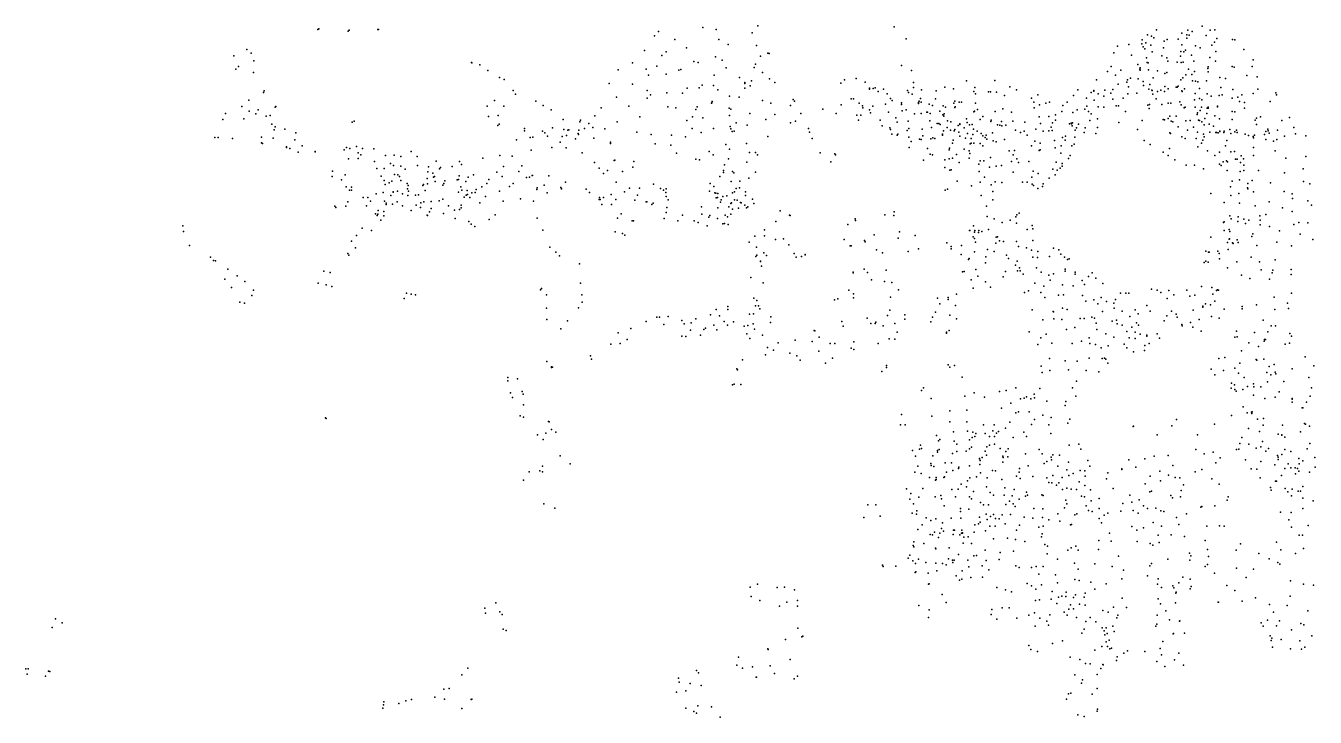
# Model space of a CAD drawing. Header units: millimetres. Extents: x -60275265 to 22802890, y -38578442 to 24337084.
# Drawn here: x -24906378 to -18736378, y -25266304 to -21957304 of the extents above; entities that cross this region are included whole.
import ezdxf

# ---------------------------------------------------------------- set-up
doc = ezdxf.new("R2010")
doc.units = ezdxf.units.MM
doc.header["$MEASUREMENT"] = 0
doc.layers.add('particles', color=7, linetype='Continuous', true_color=0x000000)

msp = doc.modelspace()

# ---------------------------------------------------------------- linework, layer by layer
at = {"layer": 'particles', "color": 93, "true_color": 0x67d435}
for p in [(-21403378, -21957304), (-20750378, -21962304), (-19277378, -21959304), (-23509378, -21974304), (-23504378, -21971304), (-23503378, -21971304), (-23363378, -21982304), (-23359378, -21978304), (-23221378, -21975304), (-23219378, -21975304), (-23219378, -21975304), (-21898378, -22005304), (-21878378, -21985304), (-21801378, -22023304), (-21666378, -21965304), (-21603378, -21974304), (-21590378, -22022304), (-21431378, -21990304), (-20694378, -22020304), (-19564378, -22024304), (-19538378, -22001304), (-19520378, -22007304), (-19509378, -22014304), (-19495378, -21976304), (-19444378, -22023304), (-19391378, -22021304), (-19374378, -21993304), (-19351378, -22017304), (-19350378, -22001304), (-19346378, -21978304), (-19339378, -22002304), (-19324378, -21985304), (-19257378, -22004304), (-19239378, -21978304), (-19217378, -21976304), (-19206378, -22018304), (-19131378, -22022304), (-19120378, -22025304), (-23848378, -22071304), (-23828378, -22088304), (-21946378, -22075304), (-21841378, -22081304), (-21745378, -22063304), (-21545378, -22046304), (-21410378, -22051304), (-21355378, -22088304), (-19700378, -22087304), (-19682378, -22055304), (-19628378, -22047304), (-19565378, -22044304), (-19559378, -22058304), (-19551378, -22068304), (-19546378, -22039304), (-19523378, -22050304), (-19516378, -22081304), (-19462378, -22063304), (-19459378, -22031304), (-19379378, -22080304), (-19374378, -22048304), (-19364378, -22082304), (-19356378, -22073304), (-19309378, -22053304), (-19286378, -22062304), (-19231378, -22049304), (-19218378, -22035304), (-19211378, -22080304), (-19078378, -22071304), (-23911378, -22101304), (-23814378, -22124304), (-22773378, -22133304), (-22771378, -22134304), (-22734378, -22144304), (-22003378, -22135304), (-21862378, -22099304), (-21710378, -22128304), (-21688378, -22132304), (-21605378, -22106304), (-21573378, -22121304), (-21415378, -22140304), (-21390378, -22103304), (-21349378, -22090304), (-20715378, -22147304), (-19615378, -22098304), (-19584378, -22142304), (-19544378, -22111304), (-19540378, -22132304), (-19536378, -22135304), (-19470378, -22101304), (-19446378, -22111304), (-19442378, -22127304), (-19397378, -22131304), (-19380378, -22103304), (-19378378, -22132304), (-19368378, -22131304), (-19328378, -22097304), (-19317378, -22127304), (-19240378, -22109304), (-19213378, -22127304), (-19033378, -22120304), (-23901378, -22165304), (-23888378, -22152304), (-23817378, -22181304), (-22695378, -22171304), (-22640378, -22204304), (-22072378, -22168304), (-21937378, -22165304), (-21926378, -22194304), (-21887378, -22151304), (-21841378, -22189304), (-21781378, -22169304), (-21772378, -22166304), (-21612378, -22193304), (-21555378, -22158304), (-21491378, -22205304), (-21421378, -22157304), (-21380378, -22181304), (-21348378, -22211304), (-20932378, -22210304), (-20668378, -22171304), (-19730378, -22176304), (-19712378, -22152304), (-19692378, -22193304), (-19666378, -22170304), (-19620378, -22207304), (-19583378, -22211304), (-19575378, -22165304), (-19574378, -22170304), (-19573378, -22158304), (-19533378, -22168304), (-19511378, -22206304), (-19490378, -22173304), (-19455378, -22186304), (-19446378, -22181304), (-19370378, -22206304), (-19355378, -22192304), (-19343378, -22164304), (-19326378, -22190304), (-19314378, -22176304), (-19250378, -22162304), (-19248378, -22154304), (-19248378, -22178304), (-19192378, -22204304), (-19166378, -22209304), (-19134378, -22152304), (-19124378, -22155304), (-19063378, -22195304), (-19038378, -22152304), (-19014378, -22201304), (-23766378, -22268304), (-22617378, -22214304), (-22574378, -22267304), (-22115378, -22234304), (-22003378, -22237304), (-21932378, -22267304), (-21741378, -22255304), (-21684378, -22254304), (-21670378, -22241304), (-21616378, -22243304), (-21594378, -22264304), (-21466378, -22256304), (-21465378, -22229304), (-21465378, -22233304), (-21440378, -22245304), (-21434378, -22220304), (-21322378, -22228304), (-21006378, -22231304), (-20989378, -22216304), (-20889378, -22227304), (-20869378, -22256304), (-20869378, -22261304), (-20851378, -22257304), (-20841378, -22254304), (-20828378, -22271304), (-20802378, -22260304), (-20687378, -22266304), (-20659378, -22252304), (-20658378, -22228304), (-20620378, -22264304), (-20550378, -22268304), (-20508378, -22250304), (-20467378, -22259304), (-20405378, -22220304), (-20369378, -22272304), (-20365378, -22253304), (-20300378, -22273304), (-20290378, -22273304), (-20269378, -22219304), (-20197378, -22249304), (-20165378, -22263304), (-19872378, -22263304), (-19796378, -22270304), (-19795378, -22267304), (-19782378, -22215304), (-19743378, -22265304), (-19705378, -22262304), (-19679378, -22236304), (-19637378, -22227304), (-19635378, -22215304), (-19630378, -22249304), (-19560378, -22223304), (-19557378, -22242304), (-19532378, -22261304), (-19527378, -22238304), (-19517378, -22265304), (-19516378, -22266304), (-19491378, -22272304), (-19475378, -22265304), (-19457378, -22271304), (-19455378, -22247304), (-19439378, -22258304), (-19402378, -22251304), (-19396378, -22250304), (-19392378, -22246304), (-19379378, -22216304), (-19374378, -22269304), (-19372378, -22272304), (-19362378, -22258304), (-19323378, -22220304), (-19309378, -22222304), (-19298378, -22226304), (-19290378, -22257304), (-19256378, -22221304), (-19187378, -22253304), (-19130378, -22262304), (-19010378, -22261304), (-23839378, -22313304), (-23769378, -22276304), (-22663378, -22315304), (-22562378, -22284304), (-22466378, -22318304), (-22079378, -22299304), (-21932378, -22304304), (-21917378, -22287304), (-21838378, -22278304), (-21764378, -22279304), (-21625378, -22327304), (-21624378, -22326304), (-21621378, -22319304), (-21538378, -22294304), (-21492378, -22299304), (-21380378, -22314304), (-21341378, -22328304), (-21234378, -22310304), (-21228378, -22318304), (-20957378, -22307304), (-20946378, -22306304), (-20919378, -22328304), (-20793378, -22332304), (-20785378, -22282304), (-20768378, -22305304), (-20761378, -22315304), (-20716378, -22325304), (-20716378, -22334304), (-20682378, -22276304), (-20664378, -22285304), (-20635378, -22324304), (-20634378, -22329304), (-20631378, -22318304), (-20624378, -22305304), (-20621378, -22322304), (-20583378, -22332304), (-20553378, -22307304), (-20465378, -22327304), (-20461378, -22318304), (-20440378, -22322304), (-20429378, -22323304), (-20362378, -22283304), (-20361378, -22328304), (-20261378, -22274304), (-20223378, -22291304), (-20094378, -22303304), (-20083378, -22322304), (-20064378, -22287304), (-20025378, -22328304), (-20007378, -22322304), (-19923378, -22322304), (-19893378, -22290304), (-19830378, -22303304), (-19808378, -22277304), (-19794378, -22313304), (-19775378, -22282304), (-19747378, -22294304), (-19714378, -22280304), (-19704378, -22308304), (-19655378, -22303304), (-19632378, -22282304), (-19590378, -22280304), (-19529378, -22333304), (-19513378, -22285304), (-19497378, -22306304), (-19470378, -22333304), (-19440378, -22328304), (-19427378, -22328304), (-19383378, -22321304), (-19378378, -22335304), (-19314378, -22311304), (-19311378, -22281304), (-19290378, -22305304), (-19279378, -22311304), (-19253378, -22283304), (-19234378, -22294304), (-19195378, -22290304), (-19182378, -22288304), (-19134378, -22303304), (-19107378, -22299304), (-19099378, -22319304), (-19087378, -22288304), (-19074378, -22324304), (-19033378, -22281304), (-18951378, -22319304), (-18924378, -22278304), (-18921378, -22288304), (-23951378, -22376304), (-23873378, -22344304), (-23837378, -22366304), (-23805378, -22379304), (-23794378, -22360304), (-23756378, -22389304), (-23737378, -22387304), (-23712378, -22346304), (-23710378, -22344304), (-22699378, -22341304), (-22692378, -22391304), (-22646378, -22386304), (-22619378, -22341304), (-22430378, -22338304), (-22392378, -22360304), (-22183378, -22388304), (-22153378, -22349304), (-22021378, -22341304), (-21968378, -22392304), (-21833378, -22345304), (-21796378, -22350304), (-21716378, -22393304), (-21700378, -22357304), (-21693378, -22345304), (-21541378, -22352304), (-21539378, -22387304), (-21532378, -22356304), (-21441378, -22376304), (-21322378, -22382304), (-21247378, -22338304), (-21198378, -22376304), (-21092378, -22356304), (-21028378, -22376304), (-21004378, -22336304), (-20929378, -22384304), (-20910378, -22385304), (-20903378, -22340304), (-20900378, -22350304), (-20868378, -22360304), (-20864378, -22374304), (-20853378, -22342304), (-20778378, -22371304), (-20712378, -22364304), (-20693378, -22360304), (-20653378, -22378304), (-20622378, -22377304), (-20594378, -22371304), (-20592378, -22371304), (-20578378, -22376304), (-20567378, -22339304), (-20533378, -22365304), (-20518378, -22383304), (-20517378, -22340304), (-20513378, -22390304), (-20512378, -22378304), (-20505378, -22346304), (-20461378, -22348304), (-20459378, -22345304), (-20370378, -22369304), (-20366378, -22366304), (-20352378, -22357304), (-20326378, -22391304), (-20267378, -22368304), (-20230378, -22354304), (-20189378, -22371304), (-20081378, -22349304), (-20057378, -22393304), (-20055378, -22336304), (-20011378, -22391304), (-19978378, -22383304), (-19948378, -22367304), (-19944378, -22338304), (-19896378, -22372304), (-19875378, -22359304), (-19839378, -22356304), (-19829378, -22341304), (-19821378, -22368304), (-19808378, -22378304), (-19775378, -22345304), (-19748378, -22346304), (-19688378, -22340304), (-19678378, -22340304), (-19643378, -22368304), (-19537378, -22337304), (-19531378, -22353304), (-19431378, -22389304), (-19401378, -22390304), (-19363378, -22349304), (-19359378, -22346304), (-19310378, -22346304), (-19301378, -22382304), (-19299378, -22374304), (-19286378, -22363304), (-19280378, -22346304), (-19254378, -22377304), (-19253378, -22351304), (-19249378, -22352304), (-19248378, -22346304), (-19217378, -22388304), (-19204378, -22342304), (-19204378, -22345304), (-19133378, -22367304), (-19121378, -22369304), (-19075378, -22351304), (-18998378, -22393304), (-18859378, -22396304), (-23963378, -22406304), (-23862378, -22403304), (-23728378, -22428304), (-23717378, -22455304), (-23712378, -22440304), (-23667378, -22452304), (-23344378, -22419304), (-23334378, -22414304), (-23334378, -22414304), (-22647378, -22435304), (-22641378, -22428304), (-22519378, -22449304), (-22386378, -22445304), (-22335378, -22406304), (-22332378, -22454304), (-22313378, -22457304), (-22308378, -22455304), (-22259378, -22457304), (-22255378, -22417304), (-22251378, -22408304), (-22232378, -22448304), (-22212378, -22425304), (-22193378, -22443304), (-22136378, -22450304), (-22077378, -22417304), (-21743378, -22410304), (-21717378, -22449304), (-21666378, -22397304), (-21616378, -22449304), (-21536378, -22439304), (-21533378, -22450304), (-21507378, -22421304), (-21454378, -22433304), (-21365378, -22406304), (-21247378, -22421304), (-21223378, -22413304), (-21160378, -22449304), (-20921378, -22409304), (-20817378, -22408304), (-20808378, -22436304), (-20772378, -22446304), (-20768378, -22453304), (-20743378, -22397304), (-20736378, -22419304), (-20689378, -22458304), (-20684378, -22414304), (-20680378, -22449304), (-20616378, -22452304), (-20580378, -22412304), (-20572378, -22444304), (-20545378, -22425304), (-20537378, -22424304), (-20530378, -22430304), (-20497378, -22444304), (-20496378, -22412304), (-20481378, -22456304), (-20479378, -22417304), (-20460378, -22453304), (-20445378, -22435304), (-20437378, -22427304), (-20436378, -22429304), (-20416378, -22446304), (-20404378, -22403304), (-20401378, -22420304), (-20390378, -22431304), (-20377378, -22429304), (-20371378, -22452304), (-20339378, -22405304), (-20288378, -22415304), (-20287378, -22408304), (-20256378, -22431304), (-20245378, -22432304), (-20237378, -22415304), (-20236378, -22436304), (-20217378, -22433304), (-20183378, -22414304), (-20170378, -22457304), (-20125378, -22418304), (-20073378, -22451304), (-20050378, -22425304), (-20000378, -22442304), (-19994378, -22458304), (-19993378, -22422304), (-19978378, -22409304), (-19912378, -22426304), (-19904378, -22423304), (-19902378, -22426304), (-19899378, -22436304), (-19898378, -22422304), (-19884378, -22457304), (-19878378, -22446304), (-19868378, -22428304), (-19836378, -22446304), (-19814378, -22410304), (-19778378, -22443304), (-19777378, -22402304), (-19675378, -22420304), (-19587378, -22453304), (-19564378, -22411304), (-19464378, -22405304), (-19457378, -22407304), (-19439378, -22401304), (-19426378, -22414304), (-19417378, -22417304), (-19391378, -22441304), (-19355378, -22412304), (-19347378, -22456304), (-19334378, -22411304), (-19319378, -22442304), (-19295378, -22409304), (-19289378, -22410304), (-19278378, -22417304), (-19267378, -22431304), (-19264378, -22401304), (-19244378, -22428304), (-19223378, -22437304), (-19194378, -22402304), (-19144378, -22453304), (-19133378, -22405304), (-19113378, -22457304), (-19023378, -22408304), (-19017378, -22399304), (-19017378, -22429304), (-18963378, -22452304), (-18916378, -22457304), (-18896378, -22410304), (-18838378, -22444304), (-24002378, -22492304), (-23985378, -22492304), (-23917378, -22496304), (-23778378, -22490304), (-23778378, -22517304), (-23723378, -22495304), (-23618378, -22503304), (-23614378, -22470304), (-22558378, -22503304), (-22519378, -22459304), (-22493378, -22492304), (-22480378, -22490304), (-22434378, -22462304), (-22422378, -22470304), (-22409378, -22485304), (-22349378, -22514304), (-22340378, -22487304), (-22319378, -22482304), (-22275378, -22498304), (-22263378, -22472304), (-22261378, -22477304), (-22188378, -22495304), (-22108378, -22514304), (-21982378, -22466304), (-21913378, -22477304), (-21816378, -22480304), (-21750378, -22489304), (-21675378, -22467304), (-21526378, -22463304), (-21516378, -22462304), (-21458378, -22520304), (-21355378, -22487304), (-21156378, -22466304), (-21143378, -22497304), (-20762378, -22476304), (-20736378, -22481304), (-20733378, -22475304), (-20681378, -22490304), (-20670378, -22511304), (-20630378, -22500304), (-20621378, -22502304), (-20613378, -22484304), (-20575378, -22498304), (-20566378, -22493304), (-20556378, -22496304), (-20520378, -22475304), (-20520378, -22481304), (-20515378, -22460304), (-20472378, -22519304), (-20468378, -22504304), (-20463378, -22460304), (-20442378, -22466304), (-20437378, -22486304), (-20410378, -22495304), (-20400378, -22472304), (-20383378, -22497304), (-20382378, -22519304), (-20375378, -22478304), (-20370378, -22518304), (-20354378, -22462304), (-20340378, -22520304), (-20335378, -22473304), (-20326378, -22484304), (-20316378, -22492304), (-20310378, -22481304), (-20308378, -22500304), (-20280378, -22470304), (-20277378, -22508304), (-20263378, -22513304), (-20223378, -22502304), (-20147378, -22467304), (-20129378, -22462304), (-20115378, -22480304), (-20077378, -22509304), (-20052378, -22518304), (-20038378, -22461304), (-20011378, -22459304), (-19983378, -22506304), (-19946378, -22491304), (-19933378, -22504304), (-19931378, -22485304), (-19886378, -22490304), (-19841378, -22467304), (-19785378, -22472304), (-19554378, -22506304), (-19432378, -22469304), (-19429378, -22472304), (-19375378, -22489304), (-19358378, -22497304), (-19306378, -22496304), (-19300378, -22466304), (-19280378, -22519304), (-19274378, -22505304), (-19270378, -22475304), (-19267378, -22489304), (-19240378, -22466304), (-19211378, -22468304), (-19208378, -22468304), (-19201378, -22469304), (-19193378, -22462304), (-19193378, -22463304), (-19173378, -22468304), (-19172378, -22462304), (-19159378, -22506304), (-19139378, -22472304), (-19121378, -22465304), (-19110378, -22467304), (-19071378, -22476304), (-19055378, -22482304), (-19033378, -22487304), (-19032378, -22493304), (-19027378, -22480304), (-18978378, -22477304), (-18973378, -22463304), (-18972378, -22502304), (-18961378, -22459304), (-18956378, -22471304), (-18936378, -22509304), (-18920378, -22501304), (-18883378, -22486304), (-18830378, -22474304), (-18781378, -22484304), (-23774378, -22521304), (-23658378, -22537304), (-23658378, -22539304), (-23643378, -22545304), (-23602378, -22562304), (-23583378, -22532304), (-23522378, -22560304), (-23521378, -22558304), (-23382378, -22550304), (-23372378, -22539304), (-23356378, -22545304), (-23323378, -22535304), (-23315378, -22565304), (-23303378, -22575304), (-23295378, -22544304), (-23240378, -22546304), (-23185378, -22577304), (-23144378, -22576304), (-23062378, -22558304), (-22638378, -22577304), (-22579378, -22581304), (-22488378, -22552304), (-22389378, -22540304), (-22321378, -22541304), (-22244378, -22565304), (-22108378, -22521304), (-21895378, -22522304), (-21819378, -22529304), (-21792378, -22567304), (-21636378, -22558304), (-21617378, -22575304), (-21557378, -22525304), (-21539378, -22547304), (-21443378, -22564304), (-21414378, -22563304), (-21404378, -22574304), (-21105378, -22565304), (-21035378, -22570304), (-21031378, -22575304), (-20679378, -22540304), (-20592378, -22544304), (-20578378, -22571304), (-20568378, -22575304), (-20487378, -22550304), (-20486378, -22543304), (-20452378, -22573304), (-20415378, -22548304), (-20392378, -22555304), (-20388378, -22569304), (-20387378, -22522304), (-20327378, -22532304), (-20200378, -22556304), (-20181378, -22575304), (-20175378, -22554304), (-20093378, -22532304), (-20057378, -22554304), (-20052378, -22550304), (-19980378, -22541304), (-19954378, -22567304), (-19951378, -22531304), (-19909378, -22577304), (-19901378, -22532304), (-19890378, -22524304), (-19526378, -22525304), (-19464378, -22562304), (-19440378, -22577304), (-19433378, -22545304), (-19298378, -22537304), (-19252378, -22556304), (-19217378, -22578304), (-19194378, -22562304), (-19165378, -22532304), (-19139378, -22560304), (-19123378, -22559304), (-19091378, -22579304), (-19032378, -22539304), (-19032378, -22578304), (-18928378, -22556304), (-23361378, -22593304), (-23315378, -22592304), (-23238378, -22606304), (-23226378, -22640304), (-23191378, -22640304), (-23161378, -22616304), (-23147378, -22625304), (-23111378, -22583304), (-23111378, -22629304), (-23090378, -22643304), (-23034378, -22582304), (-23031378, -22625304), (-22979378, -22632304), (-22942378, -22605304), (-22926378, -22642304), (-22921378, -22635304), (-22865378, -22630304), (-22831378, -22606304), (-22821378, -22621304), (-22719378, -22591304), (-22620378, -22630304), (-22533378, -22627304), (-22184378, -22611304), (-22163378, -22638304), (-22090378, -22602304), (-22087378, -22600304), (-22002378, -22633304), (-21997378, -22607304), (-21699378, -22595304), (-21683378, -22599304), (-21562378, -22622304), (-21544378, -22593304), (-21456378, -22610304), (-21053378, -22608304), (-20611378, -22600304), (-20509378, -22635304), (-20508378, -22598304), (-20487378, -22594304), (-20472378, -22591304), (-20439378, -22612304), (-20392378, -22591304), (-20345378, -22620304), (-20340378, -22604304), (-20322378, -22603304), (-20295378, -22633304), (-20289378, -22588304), (-20263378, -22629304), (-20237378, -22626304), (-20190378, -22607304), (-20164378, -22593304), (-20156378, -22611304), (-20107378, -22606304), (-19992378, -22643304), (-19975378, -22609304), (-19957378, -22638304), (-19947378, -22616304), (-19947378, -22629304), (-19917378, -22592304), (-19407378, -22598304), (-19354378, -22624304), (-19313378, -22624304), (-19270378, -22641304), (-19194378, -22620304), (-19186378, -22626304), (-19177378, -22608304), (-19161378, -22603304), (-19155378, -22608304), (-19118378, -22595304), (-19109378, -22596304), (-19093378, -22612304), (-19079378, -22594304), (-19078378, -22624304), (-18876378, -22591304), (-18794378, -22641304), (-18781378, -22583304), (-23440378, -22679304), (-23439378, -22653304), (-23395378, -22694304), (-23378378, -22671304), (-23206378, -22677304), (-23191378, -22697304), (-23154378, -22701304), (-23141378, -22668304), (-23126378, -22671304), (-23118378, -22678304), (-23112378, -22698304), (-22985378, -22688304), (-22982378, -22656304), (-22959378, -22663304), (-22955378, -22682304), (-22950378, -22678304), (-22947378, -22702304), (-22901378, -22699304), (-22842378, -22694304), (-22835378, -22692304), (-22833378, -22675304), (-22801378, -22702304), (-22789378, -22681304), (-22764378, -22671304), (-22691378, -22692304), (-22652378, -22658304), (-22627378, -22678304), (-22546378, -22654304), (-22510378, -22683304), (-22496378, -22682304), (-22483378, -22673304), (-22482378, -22674304), (-22403378, -22675304), (-22142378, -22664304), (-22123378, -22649304), (-22051378, -22654304), (-21585378, -22678304), (-21567378, -22650304), (-21567378, -22659304), (-21530378, -22702304), (-21524378, -22655304), (-21518378, -22661304), (-21489378, -22700304), (-21446378, -22686304), (-21415378, -22657304), (-20485378, -22648304), (-20478378, -22646304), (-20450378, -22700304), (-20344378, -22655304), (-20339378, -22705304), (-20319378, -22682304), (-20267378, -22704304), (-20181378, -22657304), (-20092378, -22681304), (-20085378, -22653304), (-20062378, -22664304), (-20009378, -22686304), (-19980378, -22670304), (-19970378, -22648304), (-19158378, -22650304), (-19133378, -22701304), (-19098378, -22695304), (-19095378, -22654304), (-19077378, -22649304), (-19038378, -22697304), (-19008378, -22649304), (-18883378, -22661304), (-18792378, -22703304), (-23373378, -22728304), (-23357378, -22743304), (-23347378, -22729304), (-23347378, -22744304), (-23230378, -22762304), (-23196378, -22755304), (-23187378, -22717304), (-23167378, -22708304), (-23148378, -22751304), (-23148378, -22753304), (-23127378, -22748304), (-23103378, -22761304), (-23081378, -22712304), (-23080378, -22738304), (-23077378, -22722304), (-23075378, -22749304), (-23027378, -22766304), (-23006378, -22722304), (-23003378, -22716304), (-22995378, -22745304), (-22984378, -22713304), (-22910378, -22719304), (-22906378, -22711304), (-22835378, -22754304), (-22824378, -22727304), (-22820378, -22743304), (-22820378, -22743304), (-22794378, -22745304), (-22792378, -22765304), (-22772378, -22756304), (-22756378, -22755304), (-22751378, -22740304), (-22723378, -22727304), (-22700378, -22711304), (-22640378, -22749304), (-22591378, -22726304), (-22574378, -22712304), (-22460378, -22741304), (-22459378, -22732304), (-22425378, -22720304), (-22411378, -22757304), (-22346378, -22731304), (-22342378, -22737304), (-22323378, -22706304), (-22224378, -22739304), (-22208378, -22755304), (-22105378, -22765304), (-22081378, -22706304), (-22041378, -22752304), (-22017378, -22734304), (-21969378, -22734304), (-21903378, -22715304), (-21869378, -22736304), (-21855378, -22743304), (-21844378, -22755304), (-21842378, -22737304), (-21634378, -22748304), (-21631378, -22711304), (-21613378, -22726304), (-21609378, -22757304), (-21604378, -22758304), (-21595378, -22759304), (-21525378, -22757304), (-21515378, -22752304), (-21507378, -22736304), (-21491378, -22732304), (-21462378, -22752304), (-20506378, -22743304), (-20495378, -22739304), (-20495378, -22739304), (-20380378, -22723304), (-20287378, -22718304), (-20278378, -22750304), (-20235378, -22707304), (-20136378, -22706304), (-20114378, -22706304), (-20091378, -22715304), (-20084378, -22721304), (-20064378, -22736304), (-20041378, -22726304), (-20037378, -22713304), (-19236378, -22760304), (-19141378, -22727304), (-19101378, -22759304), (-19060378, -22732304), (-19059378, -22737304), (-19058378, -22712304), (-19032378, -22752304), (-18950378, -22708304), (-18884378, -22750304), (-18847378, -22762304), (-18762378, -22714304), (-23427378, -22820304), (-23422378, -22826304), (-23374378, -22820304), (-23365378, -22799304), (-23291378, -22779304), (-23275378, -22818304), (-23269378, -22779304), (-23256378, -22797304), (-23189378, -22797304), (-23181378, -22806304), (-23181378, -22812304), (-23159378, -22769304), (-23152378, -22811304), (-23129378, -22799304), (-23103378, -22818304), (-23078378, -22769304), (-23041378, -22768304), (-23038378, -22816304), (-23018378, -22827304), (-23016378, -22804304), (-23001378, -22799304), (-22967378, -22798304), (-22928378, -22795304), (-22910378, -22787304), (-22883378, -22818304), (-22822378, -22815304), (-22808378, -22777304), (-22799378, -22768304), (-22781378, -22779304), (-22734378, -22804304), (-22707378, -22774304), (-22622378, -22796304), (-22538378, -22785304), (-22476378, -22797304), (-22163378, -22789304), (-22160378, -22779304), (-22158378, -22788304), (-22150378, -22813304), (-22142378, -22778304), (-22104378, -22812304), (-22083378, -22789304), (-21991378, -22791304), (-21979378, -22767304), (-21938378, -22799304), (-21934378, -22799304), (-21910378, -22813304), (-21904378, -22806304), (-21841378, -22774304), (-21838378, -22826304), (-21832378, -22790304), (-21672378, -22824304), (-21602378, -22780304), (-21596378, -22779304), (-21582378, -22801304), (-21578378, -22790304), (-21570378, -22774304), (-21552378, -22771304), (-21542378, -22824304), (-21532378, -22807304), (-21529378, -22805304), (-21514378, -22790304), (-21502378, -22792304), (-21486378, -22803304), (-21483378, -22805304), (-21465378, -22816304), (-21462378, -22770304), (-21451378, -22823304), (-21428378, -22787304), (-21423378, -22808304), (-20335378, -22769304), (-20309378, -22820304), (-20279378, -22790304), (-19172378, -22803304), (-19140378, -22770304), (-19099378, -22806304), (-19023378, -22818304), (-18957378, -22800304), (-18893378, -22828304), (-18844378, -22783304), (-18772378, -22795304), (-18754378, -22816304), (-23232378, -22857304), (-23225378, -22865304), (-23222378, -22859304), (-23220378, -22841304), (-23207378, -22887304), (-23193378, -22846304), (-23193378, -22867304), (-23062378, -22841304), (-22985378, -22863304), (-22984378, -22865304), (-22974378, -22848304), (-22967378, -22832304), (-22908378, -22855304), (-22855378, -22840304), (-22851378, -22880304), (-22831378, -22836304), (-22823378, -22829304), (-22688378, -22884304), (-22660378, -22861304), (-22459378, -22877304), (-22075378, -22877304), (-22057378, -22857304), (-21998378, -22890304), (-21852378, -22880304), (-21842378, -22850304), (-21763378, -22863304), (-21671378, -22859304), (-21638378, -22873304), (-21633378, -22865304), (-21596378, -22880304), (-21594378, -22829304), (-21560378, -22864304), (-21548378, -22871304), (-21532378, -22858304), (-21525378, -22835304), (-21496378, -22830304), (-21457378, -22829304), (-21296378, -22843304), (-21252378, -22863304), (-21249378, -22865304), (-20938378, -22881304), (-20935378, -22889304), (-20796378, -22861304), (-20753378, -22865304), (-20750378, -22848304), (-20306378, -22869304), (-20272378, -22881304), (-20196378, -22888304), (-20169378, -22872304), (-20163378, -22861304), (-20153378, -22853304), (-19145378, -22866304), (-19138378, -22881304), (-19104378, -22871304), (-19078378, -22883304), (-19053378, -22887304), (-19001378, -22867304), (-19000378, -22888304), (-18973378, -22860304), (-18846378, -22845304), (-24154378, -22914304), (-24151378, -22941304), (-23296378, -22926304), (-23252378, -22937304), (-22786378, -22894304), (-22775378, -22906304), (-22758378, -22918304), (-22432378, -22935304), (-22085378, -22943304), (-22051378, -22951304), (-22005378, -22891304), (-21786378, -22891304), (-21708378, -22891304), (-21688378, -22899304), (-21645378, -22914304), (-21570378, -22905304), (-21562378, -22903304), (-21545378, -22908304), (-21371378, -22934304), (-21317378, -22894304), (-20973378, -22908304), (-20725378, -22943304), (-20391378, -22937304), (-20388378, -22936304), (-20371378, -22914304), (-20366378, -22945304), (-20365378, -22937304), (-20347378, -22946304), (-20345378, -22937304), (-20332378, -22942304), (-20300378, -22932304), (-20234378, -22899304), (-20165378, -22902304), (-20115378, -22932304), (-20090378, -22912304), (-20088378, -22928304), (-19175378, -22899304), (-19172378, -22937304), (-19171378, -22895304), (-19148378, -22932304), (-19144378, -22942304), (-19106378, -22893304), (-19070378, -22903304), (-18999378, -22909304), (-18955378, -22918304), (-18907378, -22938304), (-18839378, -22908304), (-18815378, -22899304), (-18771378, -22900304), (-24123378, -23008304), (-23348378, -22988304), (-23324378, -22960304), (-22039378, -22959304), (-21444378, -22993304), (-21417378, -22964304), (-21371378, -22963304), (-21319378, -22979304), (-21280378, -22976304), (-21254378, -23006304), (-20990378, -22980304), (-20961378, -23010304), (-20956378, -23010304), (-20893378, -22985304), (-20889378, -22991304), (-20846378, -22958304), (-20732378, -22974304), (-20651378, -22961304), (-20498378, -22996304), (-20478378, -23013304), (-20428378, -23009304), (-20373378, -22967304), (-20366378, -22975304), (-20361378, -22992304), (-20264378, -22998304), (-20263378, -22969304), (-20256378, -22967304), (-20246378, -22986304), (-20228378, -22989304), (-20166378, -22989304), (-20155378, -23013304), (-20088378, -22984304), (-19236378, -22969304), (-19156378, -22994304), (-19147378, -22978304), (-19146378, -22977304), (-19132378, -22995304), (-19129378, -22999304), (-19109378, -22982304), (-19104378, -22994304), (-19039378, -22965304), (-19034378, -22953304), (-19016378, -23008304), (-18919378, -22992304), (-18849378, -23010304), (-18808378, -22955304), (-18747378, -22980304), (-24022378, -23065304), (-23365378, -23046304), (-23360378, -23055304), (-23328378, -23019304), (-22399378, -23017304), (-22370378, -23040304), (-22352378, -23058304), (-21413378, -23061304), (-21410378, -23017304), (-21408378, -23054304), (-21374378, -23043304), (-21362378, -23057304), (-21229378, -23047304), (-21219378, -23064304), (-21194378, -23061304), (-21176378, -23052304), (-21176378, -23053304), (-20836378, -23030304), (-20806378, -23043304), (-20683378, -23037304), (-20635378, -23025304), (-20478378, -23024304), (-20430378, -23051304), (-20392378, -23071304), (-20367378, -23039304), (-20312378, -23063304), (-20304378, -23027304), (-20273378, -23037304), (-20213378, -23054304), (-20204378, -23071304), (-20118378, -23020304), (-20093378, -23031304), (-20088378, -23065304), (-20065378, -23066304), (-20064378, -23038304), (-20007378, -23061304), (-19988378, -23021304), (-19963378, -23029304), (-19954378, -23050304), (-19936378, -23065304), (-19914378, -23072304), (-19259378, -23036304), (-19246378, -23040304), (-19244378, -23040304), (-19202378, -23036304), (-19195378, -23046304), (-19194378, -23072304), (-19152378, -23027304), (-19042378, -23064304), (-24007378, -23080304), (-23999378, -23082304), (-23939378, -23121304), (-23480378, -23131304), (-23449378, -23137304), (-22256378, -23096304), (-21390378, -23084304), (-21390378, -23085304), (-21385378, -23107304), (-20947378, -23136304), (-20895378, -23121304), (-20879378, -23137304), (-20789378, -23126304), (-20424378, -23134304), (-20415378, -23133304), (-20395378, -23076304), (-20360378, -23123304), (-20313378, -23091304), (-20218378, -23133304), (-20170378, -23102304), (-20162378, -23084304), (-20160378, -23129304), (-20151378, -23115304), (-20148378, -23130304), (-20069378, -23116304), (-20048378, -23136304), (-19933378, -23121304), (-19933378, -23132304), (-19922378, -23076304), (-19884378, -23136304), (-19268378, -23090304), (-19259378, -23083304), (-19249378, -23088304), (-19155378, -23115304), (-19111378, -23086304), (-19003378, -23086304), (-18995378, -23125304), (-18938378, -23126304), (-18928378, -23077304), (-18851378, -23124304), (-23954378, -23170304), (-23895378, -23154304), (-23858378, -23181304), (-23507378, -23189304), (-23468378, -23197304), (-22252378, -23189304), (-21437378, -23162304), (-21377378, -23187304), (-20947378, -23140304), (-20859378, -23173304), (-20797378, -23180304), (-20762378, -23186304), (-20382378, -23173304), (-20351378, -23156304), (-20313378, -23183304), (-20229378, -23158304), (-20133378, -23145304), (-20077378, -23188304), (-20010378, -23150304), (-20004378, -23175304), (-19989378, -23144304), (-19946378, -23196304), (-19885378, -23145304), (-19851378, -23176304), (-19840378, -23195304), (-19821378, -23157304), (-19803378, -23139304), (-19785378, -23165304), (-19752378, -23190304), (-19089378, -23150304), (-19049378, -23167304), (-18955378, -23169304), (-18942378, -23140304), (-18851378, -23148304), (-23921378, -23209304), (-23824378, -23247304), (-23817378, -23222304), (-23441378, -23205304), (-23084378, -23236304), (-23062378, -23242304), (-23041378, -23245304), (-22443378, -23220304), (-22439378, -23214304), (-22415378, -23245304), (-22246378, -23245304), (-20968378, -23222304), (-20945378, -23240304), (-20945378, -23259304), (-20768378, -23255304), (-20730378, -23221304), (-20492378, -23258304), (-20452378, -23241304), (-20372378, -23212304), (-20290378, -23208304), (-20127378, -23234304), (-20108378, -23225304), (-20049378, -23234304), (-20035378, -23203304), (-20029378, -23258304), (-19965378, -23246304), (-19941378, -23244304), (-19894378, -23202304), (-19850378, -23247304), (-19760378, -23258304), (-19668378, -23236304), (-19642378, -23236304), (-19628378, -23237304), (-19520378, -23217304), (-19493378, -23223304), (-19475378, -23233304), (-19436378, -23224304), (-19413378, -23244304), (-19351378, -23222304), (-19336378, -23251304), (-19312378, -23246304), (-19280378, -23204304), (-19230378, -23209304), (-19226378, -23241304), (-19208378, -23224304), (-19204378, -23220304), (-19199378, -23222304), (-18933378, -23255304), (-18849378, -23236304), (-23882378, -23279304), (-23860378, -23285304), (-23096378, -23262304), (-22415378, -23309304), (-22262378, -23307304), (-22244378, -23280304), (-21602378, -23314304), (-21547378, -23300304), (-21547378, -23314304), (-21423378, -23261304), (-21414378, -23297304), (-21408378, -23271304), (-21400378, -23298304), (-21393378, -23311304), (-21036378, -23268304), (-21021378, -23264304), (-20771378, -23318304), (-20543378, -23261304), (-20532378, -23287304), (-20493378, -23267304), (-20458378, -23296304), (-20091378, -23316304), (-19945378, -23309304), (-19923378, -23315304), (-19834378, -23275304), (-19796378, -23268304), (-19776378, -23287304), (-19735378, -23277304), (-19699378, -23285304), (-19698378, -23309304), (-19691378, -23267304), (-19597378, -23316304), (-19542378, -23295304), (-19444378, -23262304), (-19424378, -23322304), (-19320378, -23318304), (-19274378, -23299304), (-19274378, -23304304), (-19261378, -23287304), (-19237378, -23292304), (-19216378, -23275304), (-19172378, -23313304), (-19086378, -23301304), (-19086378, -23311304), (-19017378, -23292304), (-18930378, -23314304), (-18868378, -23284304), (-18864378, -23310304), (-22412378, -23362304), (-22314378, -23369304), (-21938378, -23373304), (-21886378, -23351304), (-21874378, -23352304), (-21832378, -23348304), (-21766378, -23368304), (-21755378, -23383304), (-21722378, -23379304), (-21699378, -23359304), (-21630378, -23340304), (-21587378, -23345304), (-21564378, -23372304), (-21519378, -23374304), (-21443378, -23337304), (-21424378, -23336304), (-21342378, -23377304), (-21341378, -23350304), (-21001378, -23372304), (-20880378, -23356304), (-20863378, -23381304), (-20842378, -23381304), (-20838378, -23376304), (-20783378, -23344304), (-20747378, -23382304), (-20700378, -23361304), (-20699378, -23340304), (-20576378, -23374304), (-20568378, -23351304), (-20553378, -23328304), (-20484378, -23342304), (-20453378, -23360304), (-20039378, -23364304), (-20039378, -23365304), (-19990378, -23324304), (-19988378, -23326304), (-19986378, -23360304), (-19948378, -23363304), (-19861378, -23358304), (-19841378, -23358304), (-19805378, -23352304), (-19792378, -23356304), (-19784378, -23380304), (-19754378, -23325304), (-19708378, -23371304), (-19687378, -23366304), (-19683378, -23383304), (-19660378, -23323304), (-19623378, -23349304), (-19591378, -23379304), (-19583378, -23336304), (-19526378, -23323304), (-19459378, -23369304), (-19446378, -23345304), (-19402378, -23337304), (-19396378, -23352304), (-19332378, -23377304), (-19291378, -23363304), (-19232378, -23348304), (-19195378, -23357304), (-18985378, -23366304), (-22346378, -23407304), (-22071378, -23427304), (-22011378, -23406304), (-21853378, -23387304), (-21766378, -23443304), (-21748378, -23444304), (-21725378, -23413304), (-21678378, -23438304), (-21662378, -23410304), (-21654378, -23404304), (-21613378, -23390304), (-21599378, -23412304), (-21548378, -23389304), (-21469378, -23395304), (-21455378, -23432304), (-21451378, -23391304), (-21426378, -23384304), (-21419378, -23409304), (-21381378, -23437304), (-21133378, -23415304), (-21131378, -23417304), (-20995378, -23395304), (-20804378, -23393304), (-20736378, -23423304), (-20501378, -23423304), (-20501378, -23428304), (-20488378, -23415304), (-20104378, -23421304), (-20023378, -23433304), (-19926378, -23410304), (-19887378, -23401304), (-19781378, -23411304), (-19738378, -23431304), (-19660378, -23389304), (-19638378, -23420304), (-19613378, -23400304), (-19598378, -23424304), (-19582378, -23390304), (-19573378, -23433304), (-19542378, -23443304), (-19541378, -23438304), (-19492378, -23431304), (-19375378, -23386304), (-19372378, -23393304), (-19322378, -23399304), (-19281378, -23419304), (-19113378, -23419304), (-19026378, -23425304), (-18963378, -23422304), (-18946378, -23393304), (-18926378, -23393304), (-18857378, -23430304), (-18850378, -23442304), (-22106378, -23480304), (-22062378, -23478304), (-22029378, -23458304), (-21442378, -23454304), (-21357378, -23497304), (-21306378, -23474304), (-21225378, -23461304), (-21143378, -23468304), (-21109378, -23447304), (-21057378, -23478304), (-21034378, -23478304), (-20957378, -23500304), (-20944378, -23470304), (-20943378, -23507304), (-20828378, -23478304), (-20775378, -23455304), (-20748378, -23457304), (-20063378, -23482304), (-20049378, -23451304), (-19997378, -23476304), (-19899378, -23477304), (-19855378, -23467304), (-19818378, -23451304), (-19815378, -23478304), (-19787378, -23483304), (-19761378, -23498304), (-19726378, -23488304), (-19700378, -23447304), (-19650378, -23480304), (-19638378, -23499304), (-19626378, -23450304), (-19597378, -23453304), (-19551378, -23487304), (-19531378, -23477304), (-19481378, -23452304), (-19120378, -23447304), (-19110378, -23446304), (-19053378, -23474304), (-19008378, -23492304), (-18980378, -23467304), (-18979378, -23459304), (-18974378, -23458304), (-18879378, -23480304), (-18859378, -23476304), (-22413378, -23563304), (-22204378, -23537304), (-22199378, -23553304), (-21476378, -23555304), (-21366378, -23532304), (-21328378, -23510304), (-21250378, -23523304), (-21216378, -23536304), (-21200378, -23557304), (-21111378, -23514304), (-21046378, -23547304), (-20008378, -23549304), (-19932378, -23560304), (-19875378, -23562304), (-19817378, -23548304), (-19755378, -23550304), (-19745378, -23548304), (-19738378, -23552304), (-19606378, -23517304), (-19553378, -23511304), (-19197378, -23549304), (-19168378, -23545304), (-19089378, -23513304), (-19018378, -23554304), (-19016378, -23558304), (-18982378, -23552304), (-18784378, -23541304), (-22391378, -23593304), (-22390378, -23589304), (-22386378, -23591304), (-21503378, -23598304), (-21501378, -23603304), (-21080378, -23572304), (-20810378, -23611304), (-20788378, -23592304), (-20787378, -23582304), (-20493378, -23580304), (-20484378, -23590304), (-20462378, -23583304), (-20047378, -23586304), (-20043378, -23616304), (-20006378, -23606304), (-19916378, -23604304), (-19832378, -23606304), (-19772378, -23613304), (-19728378, -23572304), (-19234378, -23600304), (-19217378, -23627304), (-19175378, -23606304), (-19121378, -23596304), (-19103378, -23620304), (-19096378, -23572304), (-18967378, -23616304), (-18956378, -23588304), (-18948378, -23628304), (-18933378, -23578304), (-18928378, -23614304), (-18924378, -23623304), (-18846378, -23599304), (-18743378, -23584304), (-22600378, -23640304), (-22600378, -23656304), (-22553378, -23646304), (-21525378, -23676304), (-21516378, -23672304), (-21484378, -23673304), (-20611378, -23689304), (-20426378, -23638304), (-20168378, -23690304), (-19898378, -23690304), (-19879378, -23658304), (-19138378, -23692304), (-19136378, -23668304), (-19122378, -23675304), (-19076378, -23641304), (-19060378, -23684304), (-19032378, -23670304), (-19030378, -23685304), (-18996378, -23685304), (-18964378, -23661304), (-18886378, -23660304), (-18766378, -23641304), (-18753378, -23690304), (-22586378, -23714304), (-22577378, -23736304), (-22530378, -23708304), (-22526378, -23720304), (-20620378, -23702304), (-20573378, -23741304), (-20413378, -23730304), (-20368378, -23714304), (-20318378, -23735304), (-20246378, -23708304), (-20215378, -23703304), (-20147378, -23743304), (-20128378, -23739304), (-20117378, -23732304), (-20096378, -23742304), (-20081378, -23720304), (-20080378, -23738304), (-20053378, -23693304), (-20020378, -23754304), (-19882378, -23729304), (-19120378, -23698304), (-19115378, -23706304), (-19083378, -23698304), (-19031378, -23724304), (-18977378, -23741304), (-18928378, -23735304), (-18909378, -23709304), (-18847378, -23744304), (-18846378, -23741304), (-18760378, -23729304), (-22524378, -23771304), (-20485378, -23799304), (-20403378, -23797304), (-20237378, -23787304), (-20193378, -23763304), (-20169378, -23810304), (-20156378, -23805304), (-20104378, -23805304), (-19933378, -23775304), (-19930378, -23755304), (-19080378, -23780304), (-19061378, -23810304), (-19041378, -23806304), (-19040378, -23813304), (-19038378, -23805304), (-18846378, -23759304), (-18798378, -23786304), (-18795378, -23786304), (-18778378, -23759304), (-23472378, -23833304), (-23472378, -23833304), (-23468378, -23837304), (-22541378, -23823304), (-22525378, -23830304), (-22404378, -23850304), (-22402378, -23852304), (-20721378, -23867304), (-20715378, -23817304), (-20698378, -23866304), (-20570378, -23825304), (-20484378, -23852304), (-20403378, -23852304), (-20324378, -23866304), (-20273378, -23866304), (-20198378, -23854304), (-20094378, -23865304), (-20079378, -23841304), (-20040378, -23821304), (-20010378, -23866304), (-20000378, -23832304), (-19919378, -23858304), (-19910378, -23839304), (-19607378, -23875304), (-19605378, -23873304), (-19422378, -23871304), (-19399378, -23842304), (-19218378, -23864304), (-19137378, -23822304), (-19012378, -23840304), (-18985378, -23868304), (-18983378, -23836304), (-18892378, -23868304), (-18787378, -23860304), (-18783378, -23863304), (-18764378, -23873304), (-22458378, -23915304), (-22458378, -23915304), (-22431378, -23937304), (-22417378, -23906304), (-22391378, -23889304), (-22370378, -23902304), (-20548378, -23917304), (-20532378, -23937304), (-20467378, -23900304), (-20400378, -23897304), (-20391378, -23939304), (-20377378, -23928304), (-20374378, -23902304), (-20364378, -23923304), (-20360378, -23909304), (-20316378, -23909304), (-20294378, -23922304), (-20279378, -23896304), (-20270378, -23922304), (-20261378, -23906304), (-20252378, -23898304), (-20218378, -23883304), (-20182378, -23928304), (-20131378, -23902304), (-20118378, -23923304), (-20001378, -23909304), (-19493378, -23914304), (-19300378, -23915304), (-19087378, -23927304), (-19056378, -23884304), (-19003378, -23898304), (-18913378, -23912304), (-18896378, -23914304), (-18896378, -23916304), (-18882378, -23925304), (-18806378, -23900304), (-20663378, -23989304), (-20630378, -23983304), (-20624378, -23964304), (-20620378, -23980304), (-20543378, -23990304), (-20543378, -23997304), (-20538378, -23944304), (-20535378, -23984304), (-20464378, -23945304), (-20451378, -23960304), (-20451378, -23994304), (-20407378, -23993304), (-20390378, -23981304), (-20380378, -23973304), (-20315378, -23993304), (-20307378, -23972304), (-20294378, -23964304), (-20271378, -23960304), (-20243378, -23980304), (-20217378, -23995304), (-20206378, -23981304), (-20057378, -23984304), (-19913378, -23964304), (-19867378, -23959304), (-19857378, -23983304), (-19308378, -23984304), (-19225378, -23997304), (-19113378, -23984304), (-19101378, -23983304), (-19096378, -23956304), (-19053378, -23960304), (-19019378, -23978304), (-18997378, -23972304), (-18989378, -23946304), (-18973378, -23992304), (-18959378, -23980304), (-18881378, -23985304), (-18853378, -23995304), (-18774378, -23981304), (-18762378, -23956304), (-22349378, -24015304), (-22301378, -24053304), (-20648378, -24017304), (-20575378, -24052304), (-20573378, -24061304), (-20566378, -24015304), (-20507378, -24049304), (-20476378, -24049304), (-20472378, -24004304), (-20343378, -24028304), (-20343378, -24029304), (-20341378, -24057304), (-20340378, -24037304), (-20329378, -24023304), (-20309378, -24012304), (-20231378, -24016304), (-20230378, -24045304), (-20229378, -24023304), (-20207378, -24020304), (-20122378, -24005304), (-20043378, -24006304), (-20033378, -24052304), (-20020378, -24043304), (-20000378, -24021304), (-19998378, -24034304), (-19991378, -24011304), (-19960378, -24012304), (-19916378, -24046304), (-19824378, -24038304), (-19628378, -24034304), (-19552378, -24030304), (-19506378, -24016304), (-19440378, -24014304), (-19418378, -24061304), (-19268378, -24005304), (-19211378, -24048304), (-19190378, -24025304), (-19069378, -24035304), (-18997378, -24043304), (-18930378, -24058304), (-18917378, -24013304), (-18914378, -24032304), (-18913378, -24022304), (-18895378, -24008304), (-18865378, -24054304), (-18815378, -24028304), (-18813378, -24053304), (-18796378, -24039304), (-18738378, -24023304), (-22497378, -24092304), (-22446378, -24087304), (-22434378, -24065304), (-22433378, -24091304), (-20652378, -24094304), (-20638378, -24064304), (-20622378, -24100304), (-20581378, -24119304), (-20561378, -24066304), (-20550378, -24118304), (-20513378, -24118304), (-20510378, -24116304), (-20500378, -24093304), (-20470378, -24085304), (-20443378, -24075304), (-20442378, -24069304), (-20390378, -24063304), (-20388378, -24121304), (-20356378, -24116304), (-20337378, -24097304), (-20305378, -24121304), (-20280378, -24086304), (-20266378, -24087304), (-20166378, -24113304), (-20153378, -24093304), (-20151378, -24075304), (-20148378, -24123304), (-20110378, -24063304), (-20088378, -24114304), (-20021378, -24121304), (-19991378, -24110304), (-19967378, -24065304), (-19947378, -24118304), (-19924378, -24082304), (-19915378, -24110304), (-19895378, -24099304), (-19861378, -24085304), (-19838378, -24087304), (-19836378, -24112304), (-19814378, -24065304), (-19729378, -24096304), (-19661378, -24078304), (-19661378, -24081304), (-19595378, -24070304), (-19526378, -24113304), (-19479378, -24089304), (-19438378, -24108304), (-19406378, -24119304), (-19384378, -24121304), (-19310378, -24091304), (-19278378, -24080304), (-19043378, -24078304), (-19015378, -24079304), (-19000378, -24120304), (-18897378, -24110304), (-18881378, -24076304), (-18853378, -24073304), (-18832378, -24073304), (-18830378, -24102304), (-18821378, -24075304), (-18814378, -24088304), (-18763378, -24094304), (-18736378, -24069304), (-22525378, -24131304), (-20691378, -24173304), (-20614378, -24172304), (-20553378, -24132304), (-20550378, -24129304), (-20475378, -24176304), (-20445378, -24175304), (-20430378, -24151304), (-20405378, -24164304), (-20400378, -24135304), (-20371378, -24185304), (-20309378, -24163304), (-20235378, -24128304), (-20221378, -24168304), (-20176378, -24177304), (-20010378, -24142304), (-19997378, -24145304), (-19974378, -24156304), (-19963378, -24145304), (-19945378, -24177304), (-19924378, -24170304), (-19903378, -24174304), (-19879378, -24177304), (-19865378, -24140304), (-19839378, -24157304), (-19812378, -24178304), (-19734378, -24125304), (-19703378, -24172304), (-19549378, -24149304), (-19520378, -24184304), (-19477378, -24134304), (-19377378, -24181304), (-19366378, -24154304), (-19230378, -24125304), (-19196378, -24151304), (-18950378, -24166304), (-18946378, -24179304), (-18926378, -24137304), (-18922378, -24137304), (-18879378, -24172304), (-18846378, -24174304), (-18818378, -24184304), (-18807378, -24184304), (-18795378, -24162304), (-22427378, -24245304), (-20676378, -24223304), (-20671378, -24195304), (-20658378, -24245304), (-20632378, -24213304), (-20554378, -24212304), (-20528378, -24205304), (-20524378, -24221304), (-20457378, -24211304), (-20390378, -24212304), (-20380378, -24221304), (-20337378, -24238304), (-20291378, -24190304), (-20276378, -24203304), (-20225378, -24204304), (-20199378, -24232304), (-20186378, -24206304), (-20182378, -24245304), (-20153378, -24223304), (-20123378, -24208304), (-20118378, -24189304), (-20112378, -24203304), (-20044378, -24202304), (-20037378, -24205304), (-19930378, -24227304), (-19925378, -24245304), (-19855378, -24208304), (-19840378, -24212304), (-19808378, -24230304), (-19769378, -24219304), (-19656378, -24243304), (-19623378, -24203304), (-19613378, -24237304), (-19579378, -24226304), (-19527378, -24188304), (-19427378, -24205304), (-19419378, -24216304), (-19381378, -24211304), (-19158378, -24227304), (-19153378, -24212304), (-18867378, -24187304), (-18850378, -24207304), (-18796378, -24217304), (-18745378, -24231304), (-22375378, -24265304), (-22375378, -24265304), (-20876378, -24249304), (-20838378, -24249304), (-20818378, -24304304), (-20664378, -24289304), (-20644378, -24294304), (-20643378, -24278304), (-20512378, -24254304), (-20434378, -24267304), (-20434378, -24282304), (-20394378, -24271304), (-20342378, -24309304), (-20324378, -24249304), (-20311378, -24294304), (-20300378, -24249304), (-20289378, -24305304), (-20276378, -24296304), (-20234378, -24298304), (-20216378, -24248304), (-20194378, -24296304), (-20172378, -24257304), (-20128378, -24308304), (-20082378, -24267304), (-20039378, -24268304), (-19967378, -24293304), (-19936378, -24264304), (-19887378, -24297304), (-19876378, -24293304), (-19832378, -24255304), (-19821378, -24277304), (-19803378, -24282304), (-19770378, -24267304), (-19746378, -24299304), (-19728378, -24290304), (-19666378, -24280304), (-19607378, -24277304), (-19583378, -24289304), (-19558378, -24254304), (-19539378, -24267304), (-19498378, -24265304), (-19475378, -24278304), (-19461378, -24281304), (-19352378, -24293304), (-19283378, -24260304), (-19279378, -24257304), (-19217378, -24254304), (-18902378, -24285304), (-18851378, -24286304), (-18796378, -24267304), (-20896378, -24310304), (-20637378, -24367304), (-20617378, -24345304), (-20597378, -24312304), (-20576378, -24325304), (-20552378, -24317304), (-20524378, -24363304), (-20519378, -24335304), (-20478378, -24313304), (-20467378, -24371304), (-20462378, -24371304), (-20431378, -24313304), (-20427378, -24371304), (-20364378, -24345304), (-20347378, -24341304), (-20340378, -24332304), (-20306378, -24320304), (-20293378, -24352304), (-20268378, -24352304), (-20266378, -24315304), (-20249378, -24317304), (-20220378, -24341304), (-20166378, -24371304), (-20151378, -24347304), (-20088378, -24313304), (-20059378, -24357304), (-20041378, -24311304), (-20037378, -24352304), (-20011378, -24322304), (-19958378, -24327304), (-19907378, -24346304), (-19902378, -24344304), (-19770378, -24315304), (-19759378, -24335304), (-19613378, -24354304), (-19590378, -24371304), (-19557378, -24359304), (-19511378, -24334304), (-19471378, -24352304), (-19399378, -24310304), (-19389378, -24344304), (-19254378, -24351304), (-19194378, -24350304), (-19171378, -24351304), (-18863378, -24322304), (-18850378, -24357304), (-18769378, -24349304), (-20657378, -24427304), (-20579378, -24391304), (-20567378, -24393304), (-20557378, -24380304), (-20539378, -24406304), (-20532378, -24385304), (-20514378, -24376304), (-20469378, -24391304), (-20436378, -24393304), (-20428378, -24385304), (-20424378, -24384304), (-20423378, -24385304), (-20418378, -24405304), (-20396378, -24403304), (-20368378, -24380304), (-20314378, -24374304), (-20276378, -24412304), (-20208378, -24409304), (-20170378, -24415304), (-20125378, -24425304), (-20046378, -24402304), (-20043378, -24388304), (-19772378, -24421304), (-19721378, -24385304), (-19712378, -24423304), (-19588378, -24425304), (-19488378, -24394304), (-19482378, -24430304), (-19426378, -24393304), (-19361378, -24401304), (-19262378, -24420304), (-18921378, -24429304), (-18812378, -24394304), (-18797378, -24395304), (-20676378, -24491304), (-20660378, -24444304), (-20656378, -24451304), (-20608378, -24434304), (-20553378, -24457304), (-20551378, -24460304), (-20487378, -24456304), (-20443378, -24487304), (-20420378, -24433304), (-20380378, -24434304), (-20369378, -24493304), (-20357378, -24492304), (-20316378, -24467304), (-20244378, -24478304), (-20179378, -24471304), (-20030378, -24439304), (-20018378, -24484304), (-20017378, -24447304), (-19919378, -24467304), (-19904378, -24455304), (-19882378, -24448304), (-19870378, -24467304), (-19773378, -24464304), (-19525378, -24434304), (-19513378, -24443304), (-19338378, -24481304), (-19331378, -24493304), (-19251378, -24464304), (-19115378, -24466304), (-19094378, -24437304), (-19005378, -24482304), (-18901378, -24465304), (-18831378, -24482304), (-18792378, -24458304), (-20806378, -24539304), (-20804378, -24544304), (-20743378, -24543304), (-20684378, -24505304), (-20661378, -24518304), (-20648378, -24530304), (-20634378, -24509304), (-20600378, -24525304), (-20552378, -24528304), (-20519378, -24531304), (-20502378, -24536304), (-20491378, -24508304), (-20472378, -24514304), (-20470378, -24525304), (-20464378, -24515304), (-20399378, -24514304), (-20393378, -24546304), (-20329378, -24541304), (-20310378, -24516304), (-20248378, -24511304), (-20169378, -24542304), (-20153378, -24549304), (-20093378, -24549304), (-20071378, -24545304), (-20037378, -24544304), (-19969378, -24510304), (-19888378, -24528304), (-19790378, -24532304), (-19707378, -24545304), (-19678378, -24496304), (-19528378, -24541304), (-19520378, -24531304), (-19442378, -24510304), (-19336378, -24515304), (-19263378, -24544304), (-19252378, -24535304), (-19247378, -24497304), (-19112378, -24552304), (-18957378, -24508304), (-18915378, -24525304), (-18906378, -24533304), (-20651378, -24574304), (-20647378, -24571304), (-20588378, -24576304), (-20547378, -24565304), (-20454378, -24590304), (-20438378, -24610304), (-20427378, -24605304), (-20426378, -24566304), (-20384378, -24598304), (-20328378, -24595304), (-20297378, -24560304), (-20059378, -24582304), (-19979378, -24585304), (-19887378, -24607304), (-19871378, -24558304), (-19866378, -24612304), (-19662378, -24604304), (-19654378, -24562304), (-19538378, -24590304), (-19487378, -24603304), (-19370378, -24595304), (-19335378, -24606304), (-19218378, -24576304), (-19067378, -24597304), (-19031378, -24558304), (-18855378, -24613304), (-21439378, -24644304), (-21404378, -24630304), (-21310378, -24645304), (-21275378, -24644304), (-21227378, -24657304), (-20587378, -24629304), (-20584378, -24628304), (-20521378, -24678304), (-20259378, -24645304), (-20218378, -24657304), (-20189378, -24666304), (-20115378, -24626304), (-20093378, -24637304), (-20073378, -24653304), (-20046378, -24632304), (-19994378, -24664304), (-19969378, -24623304), (-19928378, -24667304), (-19836378, -24672304), (-19810378, -24620304), (-19790378, -24653304), (-19737378, -24628304), (-19491378, -24630304), (-19471378, -24645304), (-19417378, -24637304), (-19413378, -24647304), (-19403378, -24672304), (-19401378, -24667304), (-19389378, -24623304), (-19334378, -24651304), (-19330378, -24641304), (-19159378, -24635304), (-19120378, -24660304), (-18792378, -24629304), (-18744378, -24634304), (-22656378, -24718304), (-21435378, -24688304), (-21394378, -24708304), (-21300378, -24735304), (-21265378, -24715304), (-21214378, -24735304), (-21213378, -24708304), (-20632378, -24732304), (-20502378, -24717304), (-20074378, -24707304), (-20056378, -24705304), (-20000378, -24701304), (-19972378, -24721304), (-19964378, -24692304), (-19949378, -24686304), (-19929378, -24689304), (-19907378, -24728304), (-19893378, -24693304), (-19883378, -24680304), (-19864378, -24725304), (-19841378, -24692304), (-19836378, -24730304), (-19702378, -24740304), (-19660378, -24696304), (-19639378, -24741304), (-19487378, -24700304), (-19476378, -24723304), (-19404378, -24719304), (-19200378, -24715304), (-19199378, -24716304), (-19085378, -24711304), (-19022378, -24695304), (-18955378, -24726304), (-18870378, -24731304), (-18856378, -24687304), (-24764378, -24795304), (-22709378, -24744304), (-22707378, -24768304), (-22637378, -24761304), (-22627378, -24775304), (-20587378, -24788304), (-20583378, -24752304), (-20286378, -24775304), (-20283378, -24750304), (-20259378, -24797304), (-20234378, -24742304), (-20200378, -24743304), (-20163378, -24792304), (-20106378, -24778304), (-20080378, -24767304), (-20053378, -24792304), (-20006378, -24776304), (-19938378, -24764304), (-19923378, -24777304), (-19915378, -24749304), (-19893378, -24747304), (-19879378, -24788304), (-19813378, -24788304), (-19753378, -24755304), (-19726378, -24764304), (-19685378, -24791304), (-19680378, -24778304), (-19493378, -24777304), (-19450378, -24757304), (-19433378, -24800304), (-18964378, -24801304), (-18936378, -24764304), (-18772378, -24757304), (-24779378, -24836304), (-24732378, -24815304), (-22621378, -24845304), (-22608378, -24851304), (-21212378, -24840304), (-20076378, -24830304), (-20021378, -24806304), (-20012378, -24825304), (-19852378, -24864304), (-19842378, -24845304), (-19834378, -24808304), (-19785378, -24809304), (-19756378, -24838304), (-19746378, -24853304), (-19737378, -24838304), (-19705378, -24830304), (-19698378, -24855304), (-19499378, -24831304), (-19494378, -24820304), (-19385378, -24806304), (-19384378, -24804304), (-19361378, -24863304), (-18995378, -24815304), (-18985378, -24830304), (-18922378, -24828304), (-18907378, -24804304), (-18849378, -24848304), (-18805378, -24817304), (-18790378, -24824304), (-21271378, -24894304), (-21193378, -24881304), (-21188378, -24878304), (-20106378, -24923304), (-19993378, -24914304), (-19946378, -24900304), (-19743378, -24871304), (-19736378, -24905304), (-19732378, -24865304), (-19722378, -24897304), (-19465378, -24903304), (-19415378, -24867304), (-19414378, -24866304), (-18952378, -24876304), (-18946378, -24899304), (-18943378, -24887304), (-18899378, -24894304), (-18810378, -24901304), (-18752378, -24877304), (-21495378, -24978304), (-21355378, -24939304), (-21354378, -24942304), (-20096378, -24942304), (-20065378, -24951304), (-19909378, -24979304), (-19790378, -24945304), (-19757378, -24927304), (-19730378, -24927304), (-19719378, -24938304), (-19710378, -24935304), (-19683378, -24977304), (-19651378, -24959304), (-19634378, -24949304), (-19552378, -24951304), (-19478378, -24937304), (-19471378, -24968304), (-19389378, -24959304), (-18941378, -24931304), (-18854378, -24938304), (-18801378, -24941304), (-18786378, -24930304), (-24906378, -25034304), (-24894378, -25034304), (-24798378, -25045304), (-24791378, -25047304), (-22790378, -25031304), (-22790378, -25032304), (-21697378, -25042304), (-21503378, -25017304), (-21476378, -25031304), (-21429378, -25025304), (-21344378, -25020304), (-21249378, -24989304), (-19862378, -24990304), (-19835378, -25009304), (-19813378, -25011304), (-19762378, -25033304), (-19752378, -25013304), (-19751378, -25015304), (-19687378, -24995304), (-19494378, -24999304), (-19455378, -25023304), (-19410378, -24991304), (-19367378, -25017304), (-24899378, -25060304), (-24811378, -25069304), (-22819378, -25063304), (-21782378, -25079304), (-21779378, -25098304), (-21727378, -25104304), (-21687378, -25053304), (-21411378, -25074304), (-21409378, -25075304), (-21323378, -25056304), (-21229378, -25082304), (-21214378, -25069304), (-19886378, -25063304), (-19854378, -25103304), (-19850378, -25087304), (-19779378, -25061304), (-22949378, -25170304), (-22906378, -25131304), (-22880378, -25129304), (-21792378, -25146304), (-21747378, -25139304), (-21674378, -25115304), (-19917378, -25154304), (-19905378, -25151304), (-19803378, -25156304), (-19779378, -25128304), (-23197378, -25223304), (-23195378, -25206304), (-23192378, -25193304), (-23121378, -25200304), (-23088378, -25188304), (-23061378, -25182304), (-22903378, -25180304), (-22820378, -25224304), (-22775378, -25182304), (-22771378, -25179304), (-21748378, -25222304), (-21691378, -25211304), (-21625378, -25217304), (-19926378, -25180304), (-19777378, -25227304), (-21710378, -25239304), (-21697378, -25246304), (-21583378, -25266304), (-19872378, -25255304), (-19842378, -25263304), (-19780378, -25237304)]:
    msp.add_point(p, dxfattribs=at)

doc.saveas('drawing.dxf')
